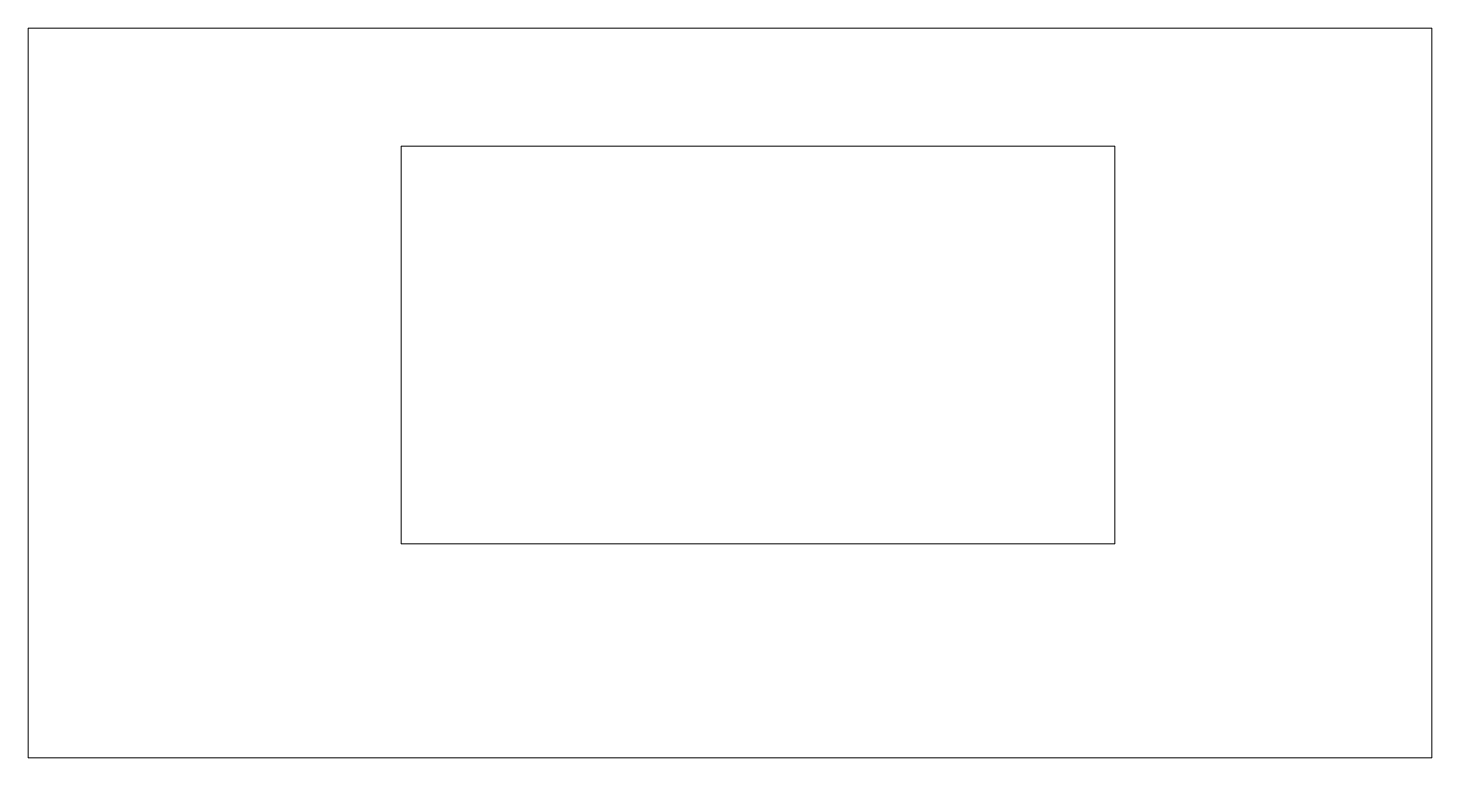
# Model space of a CAD drawing. Header units: millimetres. Extents: x 0 to 120, y 0 to 62.
import ezdxf

# ---------------------------------------------------------------- set-up
doc = ezdxf.new("R2010")
doc.units = ezdxf.units.MM
doc.layers.get('0').update_dxf_attribs({"linetype": 'CONTINUOUS', "lineweight": 0})
doc.layers.add('BatTasche', color=1, linetype='CONTINUOUS', lineweight=0)

msp = doc.modelspace()

# ---------------------------------------------------------------- linework, layer by layer
for p, q in [((0, 0), (0, 62.4)), ((0, 62.4), (120, 62.4)), ((120, 62.4), (120, 0)), ((0, 0), (0, 0)), ((120, 0), (0, 0))]:
    msp.add_line(p, q)
at = {"layer": 'BatTasche'}
for p, q in [((31.9, 52.3), (92.9, 52.3)), ((31.9, 52.3), (31.9, 18.3)), ((92.9, 52.3), (92.9, 18.3)), ((31.9, 18.3), (92.9, 18.3))]:
    msp.add_line(p, q, dxfattribs=at)

doc.saveas('drawing.dxf')
